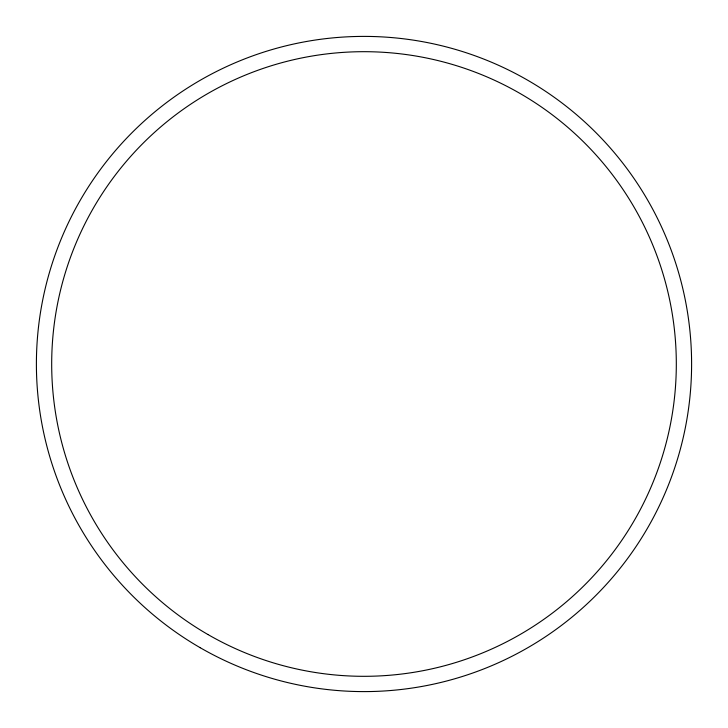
<?xml version="1.0" encoding="UTF-8"?>
<svg xmlns="http://www.w3.org/2000/svg" width="728" height="728" viewBox="0 0 728 728"><rect width="100%" height="100%" fill="white"/><g stroke="black" fill="none" stroke-linecap="round" stroke-linejoin="round"><path stroke-width="1.09" d="M200.2 647.711A327.6 327.6 0 0 0 691.6 364A327.6 327.6 0 0 0 200.2 80.289A327.6 327.6 0 0 0 200.2 647.711M207.844 634.47A312.312 312.312 0 0 0 676.312 364A312.312 312.312 0 0 0 207.844 93.53A312.312 312.312 0 0 0 207.844 634.47"/></g></svg>
